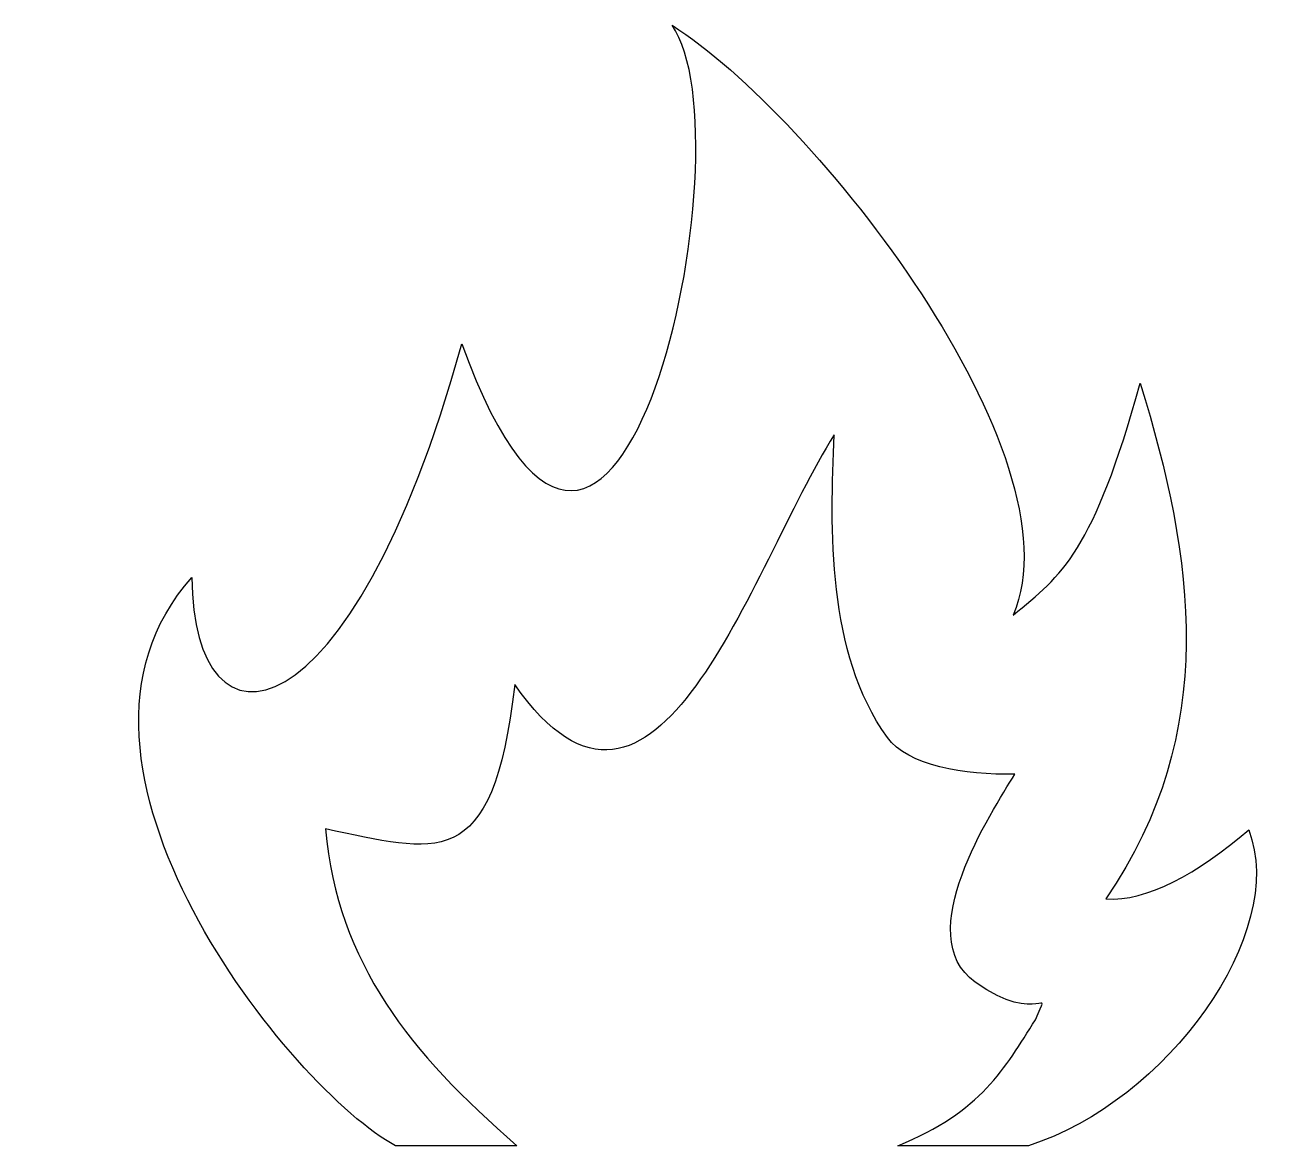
# Model space of a CAD drawing. Header units: centimetres. Extents: x -12.2 to 10.7, y -10.1 to 10.1.
import ezdxf

# ---------------------------------------------------------------- set-up
doc = ezdxf.new("R2010")
doc.units = ezdxf.units.CM
doc.header["$MEASUREMENT"] = 0
doc.layers.add('Layer 1', color=7, linetype='Continuous')

msp = doc.modelspace()

# ---------------------------------------------------------------- linework, layer by layer
at = {"layer": 'Layer 1'}
msp.add_open_spline([(-0.46174, 10.14081), (0.9842, 8.08238), (-1.45416, -3.37571), (-4.26959, 4.37561), (-4.26959, 4.37561), (-6.29163, -2.91423), (-9.1523, -3.22661), (-9.15568, 0.14548), (-9.15568, 0.14548), (-12.17491, -3.19886), (-7.30771, -9.16382), (-5.47121, -10.14076), (-5.47121, -10.14076), (-5.47121, -10.14076), (-3.27312, -10.14076), (-3.27312, -10.14076), (-3.27312, -10.14076), (-5.20947, -8.45337), (-6.51095, -6.85166), (-6.73832, -4.40727), (-6.73832, -4.40727), (-4.74327, -4.80462), (-3.70834, -5.29111), (-3.31162, -1.79083), (-3.31162, -1.79083), (-0.75051, -5.44215), (0.94498, 0.29126), (2.47315, 2.7262), (2.47315, 2.7262), (2.4037, 1.02599), (2.33218, -1.21465), (3.4366, -2.75091), (3.4366, -2.75091), (3.80498, -3.26296), (4.83793, -3.43024), (5.74471, -3.41746), (5.74471, -3.41746), (5.3264, -4.09552), (3.85356, -6.34291), (5.02752, -7.17884), (5.02752, -7.17884), (6.20148, -8.01478), (6.4221, -7.16265), (6.11782, -7.86095), (6.11782, -7.86095), (5.5585, -8.74142), (5.14829, -9.52131), (3.62687, -10.14068), (3.62687, -10.14068), (3.62687, -10.14068), (5.99097, -10.14068), (5.99097, -10.14068), (5.99097, -10.14068), (8.49743, -9.3513), (10.70564, -6.27544), (9.98036, -4.42544), (9.98036, -4.42544), (9.05203, -5.21217), (8.1345, -5.7283), (7.39572, -5.67096), (7.39572, -5.67096), (9.46701, -2.63149), (8.99136, 0.48147), (8.01778, 3.66258), (8.01778, 3.66258), (7.16497, 0.61034), (6.60566, 0.18393), (5.71642, -0.53398), (5.71642, -0.53398), (6.94368, 2.36115), (2.11359, 8.50886), (-0.46161, 10.14084), (-0.46161, 10.14084), (-0.46161, 10.14084), (-0.46174, 10.14081), (-0.46174, 10.14081)], degree=3, knots=[0, 0, 0, 0, 0.05, 0.05, 0.05, 0.05, 0.1, 0.1, 0.1, 0.1, 0.15, 0.15, 0.15, 0.15, 0.2, 0.2, 0.2, 0.2, 0.25, 0.25, 0.25, 0.25, 0.3, 0.3, 0.3, 0.3, 0.35, 0.35, 0.35, 0.35, 0.4, 0.4, 0.4, 0.4, 0.45, 0.45, 0.45, 0.45, 0.5, 0.5, 0.5, 0.5, 0.55, 0.55, 0.55, 0.55, 0.6, 0.6, 0.6, 0.6, 0.65, 0.65, 0.65, 0.65, 0.7, 0.7, 0.7, 0.7, 0.75, 0.75, 0.75, 0.75, 0.8, 0.8, 0.8, 0.8, 0.85, 0.85, 0.85, 0.85, 0.9, 0.9, 0.9, 0.9, 1, 1, 1, 1], dxfattribs=at)

doc.saveas('drawing.dxf')
